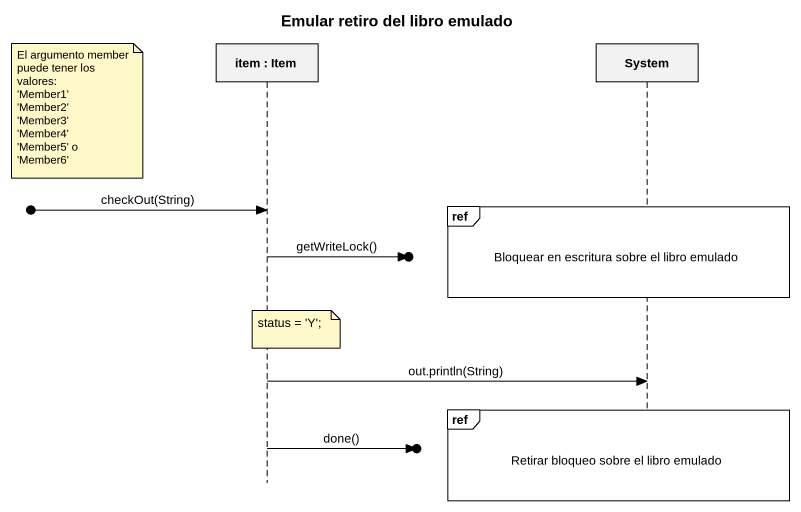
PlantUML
@startuml
title Emular retiro del libro emulado
hide footbox
participant "item : Item" as item
participant System

note left of item
  El argumento member puede tener los valores:
  ~'Member1'
  ~'Member2'
  ~'Member3'
  ~'Member4'
  ~'Member5' o
  ~'Member6'
end note
ref over System : Bloquear en escritura sobre el libro emulado
[o-> item : checkOut(String)
item ->o] : getWriteLock()
note over item : status = 'Y';
item -> System : out.println(String)
ref over System : Retirar bloqueo sobre el libro emulado
item ->o] : done()
@enduml
